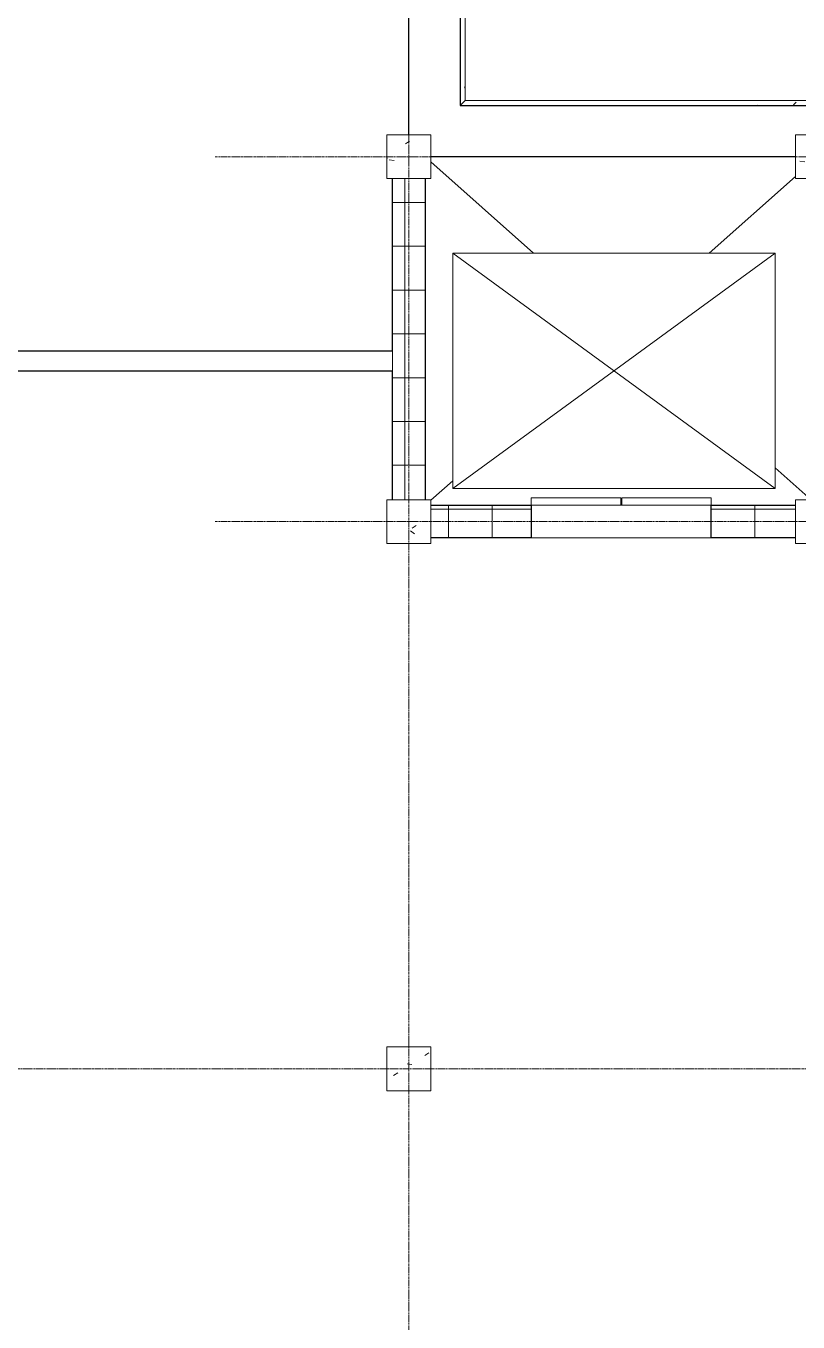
# Model space of a CAD drawing. Header units: millimetres. Extents: x -45493 to 8201, y -4031 to 20582.
# Drawn here: x -8897 to -3604, y 1629 to 10510 of the extents above; entities that cross this region are included whole.
import ezdxf

# ---------------------------------------------------------------- set-up
doc = ezdxf.new("R2010")
doc.units = ezdxf.units.MM
doc.linetypes.add('Grid Line', pattern=[22.225, 12.7, -3.175, 3.175, -3.175])
for name, color, linetype, lineweight in [('A-WALL', 113, 'Continuous', 9), ('A-WALL-PATT', 111, 'Continuous', 9), ('I-WALL', 2, 'Continuous', 9), ('Q-SPCQ', 91, 'Continuous', 9), ('S-COLS', 52, 'Continuous', 9), ('S-GRID', 1, 'Continuous', 9)]:
    doc.layers.add(name, color=color, linetype=linetype, lineweight=lineweight)
pattern_1 = [(0, (0, 0), (0, 300), []), (90, (0, 0), (-300, 2e-14), [])]

# ---------------------------------------------------------------- blocks, each defined once
blk = doc.blocks.new('M_Concrete-Square-Column - 300 x 300mm-V2-1st Floor Dimensioned Plan')
at = {"layer": 'S-COLS'}
h = blk.add_hatch(dxfattribs=at)
h.set_pattern_fill('FP_3', color=256, style=0, pattern_type=2)
h.set_pattern_definition([(230, (3402.4, 9614.2), (-728.737, 63.756), [76.2, -838.2]), (175, (3402.4, 9614.2), (140.97, -764.23), [60.96, -670.56]), (280.451, (3341.7, 9619.54), (-587.77, -700.467), [64.76, -712.36]), (226.184, (3402.4, 9411), (-1084.32, 168.17), [114.3, -1257.3]), (276.636, (3312.1, 9425), (-949.61, -989.71), [97.14, -1068.54]), (171.184, (3402.4, 9411), (-949.62, -989.7), [91.44, -1005.84]), (201, (3300.8, 9461.8), (-606.458, 409.06), [76.2, -838.2]), (146, (3300.8, 9461.8), (-247.21, -736.753), [60.96, -670.56]), (251.451, (3250.3, 9495.9), (-853.67, -327.685), [64.76, -712.36]), (217.5, (3402.43, 9614.23), (-12.355, -338.22), [33.528, -628.904, 33.528, -647.192, -673.1]), (217.5, (3402.43, 9614.23), (-12.355, -338.22), [-1343.152, 33.528, -639.572]), (187.5, (3402.43, 9614.23), (-267.279, -400.722), [33.528, -354.584, 33.528, -613.664, -256.54]), (187.5, (3402.43, 9614.23), (-267.279, -400.722), [-1035.304, 33.528, -223.012]), (147.5, (3629, 9614.23), (-542.363, 22.915), [33.528, -220.472, 33.528, -758.952, -1051.56]), (147.5, (3629, 9614.23), (-542.363, 22.915), [-1046.48, 33.528, -1018.032]), (137.5, (3730.6, 9614.23), (-592.517, -101.707), [33.528, -296.672, 33.528, -492.76, -746.76]), (137.5, (3730.6, 9614.23), (-592.517, -101.707), [-856.49, 33.53, -713.23])])
h.paths.add_polyline_path([(150, 150), (-150, 150), (-150, -150), (150, -150)], flags=0)
for p, q in [((150, 150), (-150, 150)), ((-150, 150), (-150, -150)), ((150, -150), (150, 150)), ((-150, -150), (150, -150))]:
    blk.add_line(p, q, dxfattribs=at)
blk = doc.blocks.new('M_Concrete-Square-Column - 300 x 300mm-V3-1st Floor Dimensioned Plan')
at = {"layer": 'S-COLS'}
h = blk.add_hatch(dxfattribs=at)
h.set_pattern_fill('FP_4', color=256, style=0, pattern_type=2)
h.set_pattern_definition([(230, (3402.4, 7114.2), (-728.737, 63.756), [76.2, -838.2]), (175, (3402.4, 7114.2), (140.97, -764.23), [60.96, -670.56]), (280.451, (3341.7, 7119.54), (-587.77, -700.467), [64.76, -712.36]), (226.184, (3402.4, 6911), (-1084.32, 168.17), [114.3, -1257.3]), (276.636, (3312.1, 6925), (-949.61, -989.71), [97.14, -1068.54]), (171.184, (3402.4, 6911), (-949.62, -989.7), [91.44, -1005.84]), (201, (3300.8, 6961.8), (-606.46, 409.06), [76.2, -838.2]), (146, (3300.8, 6961.8), (-247.21, -736.75), [60.96, -670.56]), (251.451, (3250.3, 6995.9), (-853.67, -327.685), [64.76, -712.36]), (217.5, (3402.43, 7114.23), (-12.355, -338.22), [33.528, -628.904, 33.528, -647.192, -673.1]), (217.5, (3402.43, 7114.23), (-12.355, -338.22), [-1343.152, 33.528, -639.572]), (187.5, (3402.43, 7114.23), (-267.279, -400.722), [33.528, -354.584, 33.528, -613.664, -256.54]), (187.5, (3402.43, 7114.23), (-267.279, -400.722), [-1035.304, 33.528, -223.012]), (147.5, (3629, 7114.23), (-542.363, 22.915), [33.528, -220.472, 33.528, -758.952, -1051.56]), (147.5, (3629, 7114.23), (-542.363, 22.915), [-1046.48, 33.528, -1018.032]), (137.5, (3730.6, 7114.23), (-592.517, -101.707), [33.528, -296.672, 33.528, -492.76, -746.76]), (137.5, (3730.6, 7114.23), (-592.517, -101.707), [-856.49, 33.53, -713.23])])
h.paths.add_polyline_path([(150, 150), (-150, 150), (-150, -150), (150, -150), (150, -28.5)], flags=0)
for p, q in [((150, 150), (-150, 150)), ((-150, 150), (-150, -150)), ((150, -150), (150, 150)), ((-150, -150), (150, -150))]:
    blk.add_line(p, q, dxfattribs=at)
blk = doc.blocks.new('M_Concrete-Square-Column - 300 x 300mm-V6-1st Floor Dimensioned Plan')
at = {"layer": 'S-COLS'}
h = blk.add_hatch(dxfattribs=at)
h.set_pattern_fill('FP_7', color=256, style=0, pattern_type=2)
h.set_pattern_definition([(230, (6202.4, 9614.2), (-728.737, 63.756), [76.2, -838.2]), (175, (6202.4, 9614.2), (140.97, -764.23), [60.96, -670.56]), (280.451, (6141.7, 9619.54), (-587.77, -700.467), [64.76, -712.36]), (226.184, (6202.4, 9411), (-1084.316, 168.17), [114.3, -1257.3]), (276.636, (6112.1, 9425), (-949.61, -989.71), [97.14, -1068.54]), (171.184, (6202.4, 9411), (-949.62, -989.7), [91.44, -1005.84]), (201, (6100.8, 9461.8), (-606.458, 409.06), [76.2, -838.2]), (146, (6100.8, 9461.8), (-247.21, -736.753), [60.96, -670.56]), (251.451, (6050.3, 9495.9), (-853.67, -327.685), [64.76, -712.36]), (217.5, (6202.43, 9614.23), (-12.3547, -338.22), [33.528, -628.904, 33.528, -647.192, -673.1]), (217.5, (6202.43, 9614.23), (-12.3547, -338.22), [-1343.152, 33.528, -639.572]), (187.5, (6202.43, 9614.23), (-267.279, -400.722), [33.528, -354.584, 33.528, -613.664, -256.54]), (187.5, (6202.43, 9614.23), (-267.279, -400.722), [-1035.304, 33.528, -223.012]), (147.5, (6429, 9614.23), (-542.3633, 22.9153), [33.528, -220.472, 33.528, -758.952, -1051.56]), (147.5, (6429, 9614.23), (-542.3633, 22.9153), [-1046.48, 33.528, -1018.032]), (137.5, (6530.6, 9614.23), (-592.517, -101.707), [33.528, -296.672, 33.528, -492.76, -746.76]), (137.5, (6530.6, 9614.23), (-592.517, -101.707), [-856.488, 33.528, -713.232])])
h.paths.add_polyline_path([(150, 150), (-150, 150), (-150, -150), (150, -150)], flags=0)
for p, q in [((150, 150), (-150, 150)), ((-150, 150), (-150, -150)), ((150, -150), (150, 150)), ((-150, -150), (150, -150))]:
    blk.add_line(p, q, dxfattribs=at)
blk = doc.blocks.new('M_Concrete-Square-Column - 300 x 300mm-V7-1st Floor Dimensioned Plan')
at = {"layer": 'S-COLS'}
h = blk.add_hatch(dxfattribs=at)
h.set_pattern_fill('FP_8', color=256, style=0, pattern_type=2)
h.set_pattern_definition([(230, (6202.4, 7114.2), (-728.737, 63.756), [76.2, -838.2]), (175, (6202.4, 7114.2), (140.97, -764.23), [60.96, -670.56]), (280.451, (6141.7, 7119.54), (-587.77, -700.467), [64.76, -712.36]), (226.184, (6202.4, 6911), (-1084.32, 168.17), [114.3, -1257.3]), (276.636, (6112.1, 6925), (-949.61, -989.71), [97.14, -1068.54]), (171.184, (6202.4, 6911), (-949.62, -989.7), [91.44, -1005.84]), (201, (6100.8, 6961.8), (-606.458, 409.06), [76.2, -838.2]), (146, (6100.8, 6961.8), (-247.21, -736.75), [60.96, -670.56]), (251.451, (6050.3, 6995.9), (-853.67, -327.685), [64.76, -712.36]), (217.5, (6202.43, 7114.23), (-12.355, -338.22), [33.528, -628.904, 33.528, -647.192, -673.1]), (217.5, (6202.43, 7114.23), (-12.355, -338.22), [-1343.152, 33.528, -639.572]), (187.5, (6202.43, 7114.23), (-267.279, -400.722), [33.528, -354.584, 33.528, -613.664, -256.54]), (187.5, (6202.43, 7114.23), (-267.279, -400.722), [-1035.304, 33.528, -223.012]), (147.5, (6429, 7114.23), (-542.363, 22.915), [33.528, -220.472, 33.528, -758.952, -1051.56]), (147.5, (6429, 7114.23), (-542.363, 22.915), [-1046.48, 33.528, -1018.032]), (137.5, (6530.6, 7114.23), (-592.517, -101.707), [33.528, -296.672, 33.528, -492.76, -746.76]), (137.5, (6530.6, 7114.23), (-592.517, -101.707), [-856.49, 33.53, -713.23])])
h.paths.add_polyline_path([(150, 150), (-150, 150), (-150, -150), (150, -150)], flags=0)
for p, q in [((150, 150), (-150, 150)), ((-150, 150), (-150, -150)), ((150, -150), (150, 150)), ((-150, -150), (150, -150))]:
    blk.add_line(p, q, dxfattribs=at)
blk = doc.blocks.new('M_Concrete-Square-Column - 300 x 300mm-V8-1st Floor Dimensioned Plan')
at = {"layer": 'S-COLS'}
h = blk.add_hatch(dxfattribs=at)
h.set_pattern_fill('FP_9', color=256, style=0, pattern_type=2)
h.set_pattern_definition([(230, (6202.4, 3364.2), (-728.737, 63.756), [76.2, -838.2]), (175, (6202.4, 3364.2), (140.97, -764.23), [60.96, -670.56]), (280.451, (6141.7, 3369.54), (-587.77, -700.47), [64.76, -712.36]), (226.184, (6202.4, 3161), (-1084.32, 168.17), [114.3, -1257.3]), (276.636, (6112.1, 3175), (-949.61, -989.71), [97.14, -1068.54]), (171.184, (6202.4, 3161), (-949.62, -989.7), [91.44, -1005.84]), (201, (6100.8, 3211.8), (-606.46, 409.06), [76.2, -838.2]), (146, (6100.8, 3211.8), (-247.21, -736.75), [60.96, -670.56]), (251.451, (6050.3, 3245.9), (-853.67, -327.685), [64.76, -712.36]), (217.5, (6202.43, 3364.22), (-12.355, -338.22), [33.528, -628.904, 33.528, -647.192, -673.1]), (217.5, (6202.43, 3364.22), (-12.355, -338.22), [-1343.152, 33.528, -639.572]), (187.5, (6202.43, 3364.22), (-267.279, -400.722), [33.528, -354.584, 33.528, -613.664, -256.54]), (187.5, (6202.43, 3364.22), (-267.279, -400.722), [-1035.304, 33.528, -223.012]), (147.5, (6429, 3364.22), (-542.363, 22.915), [33.528, -220.472, 33.528, -758.952, -1051.56]), (147.5, (6429, 3364.22), (-542.363, 22.915), [-1046.48, 33.528, -1018.032]), (137.5, (6530.6, 3364.22), (-592.517, -101.707), [33.528, -296.672, 33.528, -492.76, -746.76]), (137.5, (6530.6, 3364.22), (-592.517, -101.707), [-856.49, 33.53, -713.23])])
h.paths.add_polyline_path([(150, 150), (-150, 150), (-150, -150), (150, -150)], flags=0)
for p, q in [((150, 150), (-150, 150)), ((-150, 150), (-150, -150)), ((150, -150), (150, 150)), ((-150, -150), (150, -150))]:
    blk.add_line(p, q, dxfattribs=at)
blk = doc.blocks.new('Basic Wall _ Exterior - Brick and CMU on MTL_ Stud - ___-142512-1st Floor Dimensioned Plan')
at = {"layer": 'A-WALL-PATT'}
h = blk.add_hatch(dxfattribs=at)
h.set_pattern_fill('FP_34', color=256, style=0, pattern_type=2)
h.set_pattern_definition([(0, (0, 6688.87), (812.8, 125.541), [33.528, -576.072, 33.528, -576.072, -3251.2]), (0, (0, 6688.87), (812.8, 125.541), [-1219.2, 33.528, -1185.672, 33.528, -576.072, -1422.4]), (0, (0, 6688.87), (812.8, 125.541), [-3048, 33.528, -372.872, 33.528, -982.472]), (133.061, (304.8, 6751.64), (-582.3793, 372.113), [24.553, -421.863, -2827.302]), (133.061, (304.8, 6751.64), (-582.3793, 372.113), [-446.416, 24.553, -421.863, -2380.886]), (133.061, (304.8, 6751.64), (-582.3793, 372.113), [-892.832, 24.553, -868.28, -1488.053]), (133.061, (304.8, 6751.64), (-582.3793, 372.113), [-1785.664, 24.553, -421.863, -1041.637]), (133.061, (304.8, 6751.64), (-582.3793, 372.113), [-2232.08, 24.553, -273.058, -744.027]), (133.061, (304.8, 6751.64), (-582.3793, 372.113), [-2529.69, 24.553, -719.474]), (226.939, (406.4, 7002.72), (-230.4273, -497.657), [24.553, -421.863, -2827.302]), (226.939, (406.4, 7002.72), (-230.4273, -497.657), [-446.416, 24.553, -421.863, -2380.886]), (226.939, (406.4, 7002.72), (-230.4273, -497.657), [-892.832, 24.553, -868.28, -1488.053]), (226.939, (406.4, 7002.72), (-230.4273, -497.657), [-1785.664, 24.553, -421.863, -1041.637]), (226.939, (406.4, 7002.72), (-230.4273, -497.657), [-2232.08, 24.553, -273.058, -744.027]), (226.939, (406.4, 7002.72), (-230.4273, -497.657), [-2529.69, 24.553, -719.474])])
h.paths.add_polyline_path([(3459.9, 9965), (5850, 9965), (5815.1, 10000), (3015.1, 10000), (3050, 9965), (3402.4, 9965)], flags=0)
at = {"layer": 'A-WALL'}
for p, q in [((3050, 9965), (3015.1, 10000)), ((5815.1, 10000), (3015.1, 10000)), ((5815.1, 10000), (5850, 9965))]:
    blk.add_line(p, q, dxfattribs=at)
blk = doc.blocks.new('Basic Wall _ Exterior - Brick and CMU on MTL_ Stud - ___-142518-1st Floor Dimensioned Plan')
at = {"layer": 'A-WALL-PATT'}
h = blk.add_hatch(dxfattribs=at)
h.set_pattern_fill('FP_35', color=256, style=0, pattern_type=2)
h.set_pattern_definition([(0, (3089.52, 0), (502.165, 203.2), [20.714, -355.91, 20.714, -355.91, -2008.661]), (0, (3089.52, 0), (502.165, 203.2), [-753.248, 20.714, -732.534, 20.714, -355.91, -878.789]), (0, (3089.52, 0), (502.165, 203.2), [-1883.12, 20.714, -230.368, 20.714, -606.992]), (109.631, (3277.84, 101.6), (-359.802, 602.3071), [30.828, -529.68, -3549.89]), (109.631, (3277.84, 101.6), (-359.802, 602.3071), [-560.509, 30.828, -529.681, -2989.382]), (109.631, (3277.84, 101.6), (-359.802, 602.3071), [-1121.018, 30.828, -1090.19, -1868.364]), (109.631, (3277.84, 101.6), (-359.802, 602.3071), [-2242.037, 30.828, -529.681, -1307.855]), (109.631, (3277.84, 101.6), (-359.802, 602.3071), [-2802.546, 30.828, -342.845, -934.182]), (109.631, (3277.84, 101.6), (-359.802, 602.3071), [-3176.22, 30.828, -903.354]), (250.369, (3340.61, 508), (-142.3562, -805.5062), [30.828, -529.68, -3549.89]), (250.369, (3340.61, 508), (-142.3562, -805.5062), [-560.509, 30.828, -529.681, -2989.382]), (250.369, (3340.61, 508), (-142.3562, -805.5062), [-1121.018, 30.828, -1090.19, -1868.364]), (250.369, (3340.61, 508), (-142.3562, -805.5062), [-2242.037, 30.828, -529.681, -1307.855]), (250.369, (3340.61, 508), (-142.3562, -805.5062), [-2802.546, 30.828, -342.845, -934.182]), (250.369, (3340.61, 508), (-142.3562, -805.5062), [-3176.22, 30.828, -903.354])])
h.paths.add_polyline_path([(5850, 9965.05), (5850, 12579.35), (5815.075, 12614.275), (5815.075, 9999.975)], flags=0)
at = {"layer": 'A-WALL'}
for p, q in [((5815.075, 12614.275), (5850, 12579.35)), ((5815.075, 12614.275), (5815.075, 9999.975)), ((5850, 9965.05), (5815.075, 9999.975))]:
    blk.add_line(p, q, dxfattribs=at)
blk = doc.blocks.new('M_Elevator-Electric - 1150kg-191145-1st Floor Dimensioned Plan')
at = {"layer": 'Q-SPCQ'}
for p, q in [((1112.3, 764.8), (-1097.5, -848.1)), ((-1097.5, 764.8), (1112.3, -848.1)), ((-1097.5, 764.8), (-1097.5, -848.1)), ((1112.3, 764.8), (-1097.5, 764.8)), ((1112.3, 764.8), (-1097.5, 764.8)), ((-1097.5, 764.8), (-1097.5, -848.1)), ((1112.3, -848.1), (1112.3, 764.8)), ((1112.3, -848.1), (1112.3, 764.8)), ((-1097.5, -848.1), (1112.3, -848.1)), ((-1097.5, -848.1), (1112.3, -848.1))]:
    blk.add_line(p, q, dxfattribs=at)
blk = doc.blocks.new('M_Elevator-Door-Center - 1220 x 2100mm-191982-1st Floor Dimensioned Plan')
at = {"layer": 'Q-SPCQ'}
for p, q in [((-715.5, 163.3), (-102.3, 163.3)), ((-715.5, 163.3), (-715.5, 112.5)), ((-102.3, 112.5), (-715.5, 112.5)), ((-102.3, 112.5), (-102.3, 163.3)), ((-96, 163.3), (517.2, 163.3)), ((-96, 112.5), (-96, 163.3)), ((517.2, 112.5), (-96, 112.5)), ((517.2, 163.3), (517.2, 112.5))]:
    blk.add_line(p, q, dxfattribs=at)

msp = doc.modelspace()

# ---------------------------------------------------------------- hatches: boundary and pattern name
at = {"layer": 'A-WALL-PATT'}
h = msp.add_hatch(dxfattribs=at)
h.set_pattern_fill('FP_41', color=256, style=0, pattern_type=2)
h.set_pattern_definition(pattern_1)
h.paths.add_polyline_path([(-6384.8, 7264.2), (-6384.8, 9464.2), (-6159.8, 9464.2), (-6159.8, 7264.2), (-6169, 7264.2)], flags=0)
h = msp.add_hatch(dxfattribs=at)
h.set_pattern_fill('FP_41', color=256, style=0, pattern_type=2)
h.set_pattern_definition(pattern_1)
h.paths.add_polyline_path([(-5432.4, 7001.7), (-6122.3, 7001.7), (-6122.3, 7226.7), (-5432.4, 7226.7)], flags=0)
h.paths.add_polyline_path([(-4199.7, 7001.7), (-4199.7, 7226.7), (-3622.3, 7226.7), (-3622.3, 7001.7), (-3691.9, 7001.7)], flags=0)

# ---------------------------------------------------------------- linework, layer by layer
at = {"lineweight": 9}
for p, q in [((-6122.3, 9579.3), (-5417.8, 8953.9)), ((-3622.3, 9479.5), (-4214.2, 8953.9)), ((-3761.1, 7483.1), (-3514.5, 7264.2)), ((-5970.9, 7394.4), (-6122.3, 7260))]:
    msp.add_line(p, q, dxfattribs=at)
at = {"layer": 'A-WALL', "lineweight": 25}
for p, q in [((-5919.9, 12579.3), (-5919.9, 9965)), ((-6272.3, 9764.2), (-6272.3, 12064.2)), ((-5919.9, 9965), (-3119.9, 9965)), ((-3622.3, 9612.6), (-6122.3, 9612.6)), ((-6384.8, 8283.5), (-6384.8, 9464.2)), ((-6159.8, 9464.2), (-6159.8, 7264.2)), ((-6384.8, 7264.2), (-6384.8, 8145)), ((-6122.3, 7226.7), (-5432.4, 7226.7)), ((-5432.4, 7226.7), (-5432.4, 7001.7)), ((-4199.7, 7226.7), (-3622.3, 7226.7)), ((-4199.7, 7001.7), (-4199.7, 7226.7)), ((-5432.4, 7001.7), (-6122.3, 7001.7)), ((-3622.3, 7001.7), (-4199.7, 7001.7))]:
    msp.add_line(p, q, dxfattribs=at)
at = {"layer": 'A-WALL'}
for p, q in [((-6384.8, 8145), (-6384.8, 8283.5)), ((-4812.8, 7226.7), (-4819.2, 7226.7)), ((-5432.4, 7001.7), (-4199.7, 7001.7))]:
    msp.add_line(p, q, dxfattribs=at)
at = {"layer": 'I-WALL', "lineweight": 25}
for p, q in [((-11453, 8283.5), (-6384.8, 8283.5)), ((-6384.8, 8145), (-16841.5, 8145))]:
    msp.add_line(p, q, dxfattribs=at)
at = {"layer": 'S-GRID', "linetype": 'Grid Line'}
for p, q in [((-6272.3, -4031.1), (-6272.3, 19281.6)), ((-7600, 9614.2), (6901.3, 9614.2)), ((-7600, 7114.2), (6901.3, 7114.2)), ((-45492.8, 3364.2), (6901.3, 3364.2))]:
    msp.add_line(p, q, dxfattribs=at)

# ---------------------------------------------------------------- block references
at = {"layer": 'A-WALL', "xscale": -1}
for name in ['Basic Wall _ Exterior - Brick and CMU on MTL_ Stud - ___-142518-1st Floor Dimensioned Plan', 'Basic Wall _ Exterior - Brick and CMU on MTL_ Stud - ___-142512-1st Floor Dimensioned Plan']:
    msp.add_blockref(name, (-69.8, 0), dxfattribs=at)
at = {"layer": 'Q-SPCQ', "xscale": -1}
for name, p in [('M_Elevator-Electric - 1150kg-191145-1st Floor Dimensioned Plan', (-4858.5, 8189.1)), ('M_Elevator-Door-Center - 1220 x 2100mm-191982-1st Floor Dimensioned Plan', (-4915.2, 7114.2))]:
    msp.add_blockref(name, p, dxfattribs=at)
at = {"layer": 'S-COLS', "xscale": -1, "rotation": 180}
for name, p in [('M_Concrete-Square-Column - 300 x 300mm-V6-1st Floor Dimensioned Plan', (-6272.3, 9614.2)), ('M_Concrete-Square-Column - 300 x 300mm-V2-1st Floor Dimensioned Plan', (-3472.3, 9614.2)), ('M_Concrete-Square-Column - 300 x 300mm-V7-1st Floor Dimensioned Plan', (-6272.3, 7114.2)), ('M_Concrete-Square-Column - 300 x 300mm-V3-1st Floor Dimensioned Plan', (-3472.3, 7114.2)), ('M_Concrete-Square-Column - 300 x 300mm-V8-1st Floor Dimensioned Plan', (-6272.3, 3364.2))]:
    msp.add_blockref(name, p, dxfattribs=at)

doc.saveas('drawing.dxf')
